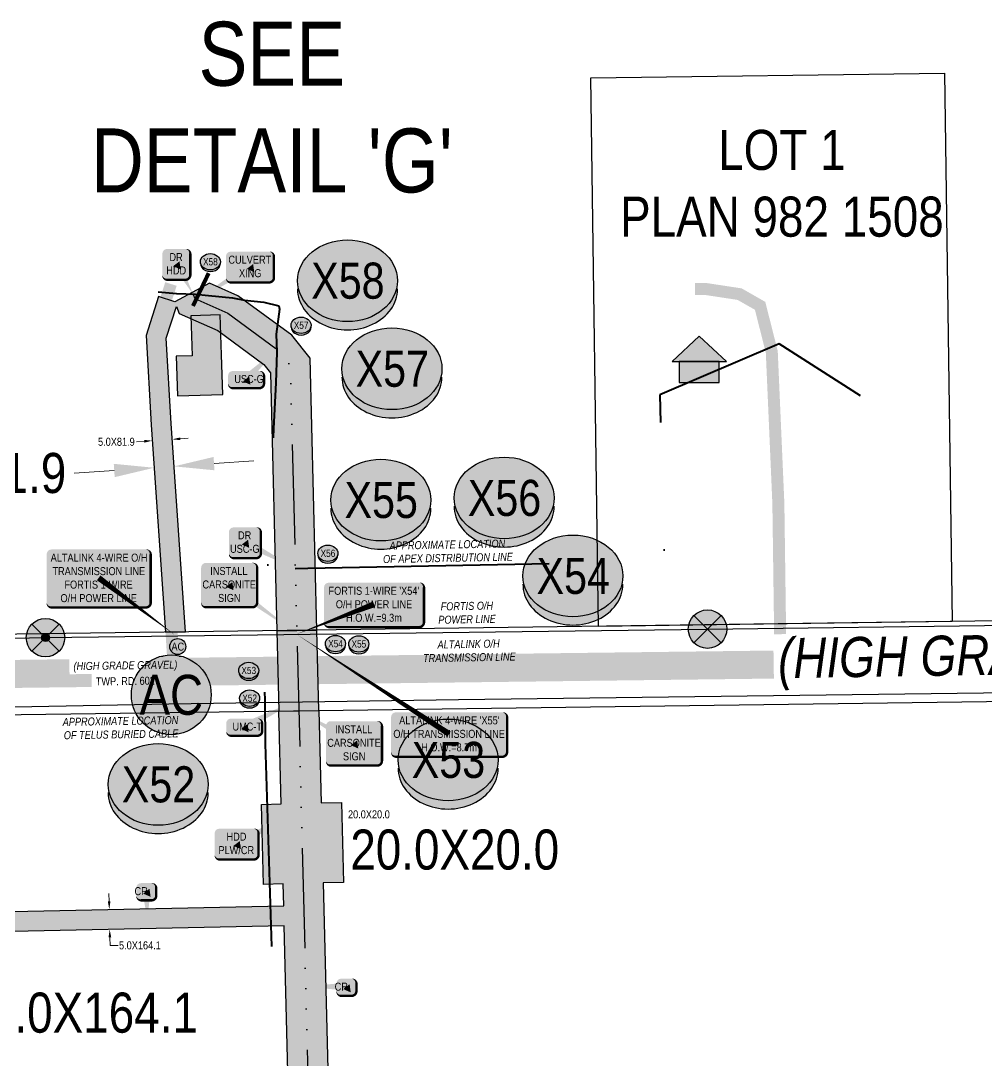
# Model space of a CAD drawing. Extents: x 72365 to 80261, y 6000112 to 6008999.
# Drawn here: x 76724.4 to 76965.7, y 6001832.2 to 6002091.8 of the extents above; entities that cross this region are included whole.
import ezdxf
from ezdxf.enums import TextEntityAlignment as Align

# ---------------------------------------------------------------- set-up
doc = ezdxf.new("R2010")
doc.units = 0
doc.header["$LTSCALE"] = 5
doc.header["$PDSIZE"] = 2.5
doc.linetypes.add('COOP2', pattern=[10, 5, -1, 0, -1, 0, -1, 0, -1, 0, -1])
doc.linetypes.add('DASHDOT', pattern=[25.4, 12.7, -6.35, 0, -6.35])
doc.layers.get('Defpoints').update_dxf_attribs({"color": 9})
for name, color, linetype, lineweight in [('AS-GENERAL', 48, 'Continuous', 18), ('AS-RECON EXISTING', 151, 'DASHDOT', 40), ('P-APEX RECON-TWS-T', 104, 'Continuous', 9), ('P-APEX RECON-TWS-T-1000', 104, 'Continuous', 9), ('T-TEXT', 48, 'Continuous', 18), ('T-TEXT-1000', 48, 'Continuous', 18)]:
    doc.layers.add(name, color=color, linetype=linetype, lineweight=lineweight)
for name, color, linetype in [('AS-POWER', 104, 'foc-POWER'), ('AS-POWER-EXISTING-PP', 72, 'Continuous'), ('AS-POWER-EXISTING-PP-1000', 72, 'Continuous'), ('AS-POWER-T-1000', 104, 'Continuous'), ('AS-RESIDENCE', 14, 'Continuous'), ('AS-ROADS', 254, 'Continuous'), ('AS-TELEPHONE', 224, 'foc-TEL'), ('AS-TELEPHONE-T-1000', 224, 'Continuous'), ('CG-NOTES', 7, 'Continuous'), ('CG-NOTES-1000', 7, 'Continuous'), ('DETAIL-T', 7, 'Continuous'), ('L-ROAD-T-1000', 7, 'Continuous'), ('L-SEC', 7, 'Continuous'), ('L-TITLEDB', 4, 'Continuous'), ('L-TITLEDB-T', 4, 'Continuous'), ('P-APEX RECON PAY ITEMS-1000', 240, 'Continuous'), ('P-APEX RECON-10m BUFFER', 51, 'COOP2'), ('P-APEX RECON-URBAN', 30, 'COOP2'), ('P-APEX RECON-WORK AREA', 104, 'Continuous'), ('P-CROSSINGS', 250, 'Continuous'), ('P-CROSSINGS-1000', 250, 'Continuous')]:
    doc.layers.add(name, color=color, linetype=linetype)
for name, color, linetype, true_color in [('AS-RECON EXISTING-T-1000', 7, 'Continuous', 0x7abdff), ('AS-STRUCTURE-H', 7, 'Continuous', 0xa8a8a8), ('P-APEX RECON-TO BE DRILLED-H', 7, 'Continuous', 0xffafe1)]:
    doc.layers.add(name, color=color, linetype=linetype, true_color=true_color)
doc.styles.add('1.8', font='ARIALN.TTF', dxfattribs={"height": 2})
doc.styles.add('100L', font='ARIALN.TTF', dxfattribs={"height": 2})
doc.styles.add('175L', font='ARIALN.TTF', dxfattribs={"height": 20})
doc.styles.add('80', font='ARIALN.TTF', dxfattribs={"height": 10})
doc.styles.add('80CG', font='ARIALN.TTF', dxfattribs={"height": 10})
doc.styles.add('80L', font='ARIALN.TTF', dxfattribs={"height": 10})
doc.styles.add('80LS', font='ARIALNI.TTF', dxfattribs={"height": 10})
doc.styles.add('Crossing', font='ARIALN.TTF', dxfattribs={"height": 10})
doc.styles.add('foc-LtypeFont', font='ARIALN.TTF', dxfattribs={"height": 7.35})
doc.linetypes.add('foc-POWER', pattern='A,6,-1,["P",foc-LtypeFont,S=0.2,R=0,X=-0.625,Y=-0.75],-1.24,4', length=12.24)
doc.linetypes.add('foc-TEL', pattern='A,2,-1,["T",foc-LtypeFont,S=0.2,R=0,X=-0.425,Y=-0.75],-1.24,8', length=12.24)
doc.dimstyles.new('Compass 1 000', dxfattribs={"dimtxt": 1.8, "dimasz": 2, "dimexe": 0.2, "dimexo": 0.0625, "dimgap": 0.5, "dimtad": 0, "dimtih": 1, "dimtoh": 1, "dimzin": 0, "dimdsep": 46, "dimtxsty": '1.8', "dimcen": 0.1, "dimse1": 1, "dimse2": 1, "dimclrd": 256, "dimclrt": 256, "dimaunit": 1, "dimadec": 4, "dimazin": 0, "dimtfac": 0.06, "dimtofl": 0, "dimtmove": 0, "dimatfit": 0, "dimfxl": 0.2, "dimtolj": 1, "dimtzin": 0, "dimlwd": -1, "dimarcsym": 0})
doc.dimstyles.new('Compass 5 000', dxfattribs={"dimscale": 5, "dimtxt": 9, "dimasz": 2, "dimexe": 0.2, "dimexo": 0.0625, "dimgap": 0.5, "dimtad": 0, "dimtih": 1, "dimtoh": 1, "dimzin": 0, "dimdsep": 46, "dimtxsty": '80CG', "dimcen": 0.1, "dimse1": 1, "dimse2": 1, "dimclrd": 256, "dimclrt": 256, "dimaunit": 1, "dimadec": 4, "dimazin": 0, "dimtfac": 0.06, "dimtofl": 0, "dimtmove": 0, "dimatfit": 1, "dimfxl": 0.2, "dimtolj": 1, "dimtzin": 0, "dimlwd": -1, "dimarcsym": 0})

# ---------------------------------------------------------------- blocks, each defined once
blk = doc.blocks.new('POWERPOLE')
h = blk.add_hatch(color=255)
edge = h.paths.add_edge_path()
edge.add_arc((0, 0), 0.96, 0, 360)
at = {"linetype": 'Continuous'}
for p, q in [((0.679, -0.679), (-0.679, 0.679)), ((-0.679, -0.679), (0.679, 0.679))]:
    blk.add_line(p, q, dxfattribs=at)
blk.add_circle((0, 0), 0.96, dxfattribs=at)
blk = doc.blocks.new('*U445')
h = blk.add_hatch(color=255)
edge = h.paths.add_edge_path()
edge.add_line((-56.5, -28.5), (56.5, -28.5))
edge.add_arc((56.5, -22.5), 6, 270, 360)
edge.add_line((62.5, -22.5), (62.5, 21))
edge.add_arc((56.5, 21), 6, 0, 90)
edge.add_line((56.5, 27), (-56.5, 27))
edge.add_arc((-56.5, 21), 6, 90, 180)
edge.add_line((-62.5, 21), (-62.5, -22.5))
edge.add_arc((-56.5, -22.5), 6, 180, 270)
at = {"color": 104, "flags": 128}
blk.add_lwpolyline([(-56.5, -28.5, 3, 3, 0), (56.5, -28.5, 3, 3, 0.414214), (62.5, -22.5, 3, 3, 0), (62.5, 21, 3, 0, 0.414214), (56.5, 27, 0, 0, 0), (-56.5, 27, 0, 0, 0.414214), (-62.5, 21, 0, 0, 0), (-62.5, -22.5, 0, 3, 0.414214)], format="xyseb", close=True, dxfattribs=at)
blk.add_lwpolyline([(-96.9, -37.4, 0, 7.5, 0), (0, 0, 0, 0, 0)], format="xyseb", dxfattribs=at)
at = {"color": 104, "style": '80'}
blk.add_attdef('ENTER_TEXT_001', (-26.8, -4.9), '', height=10, dxfattribs=at)
blk = doc.blocks.new('res_occ')
for points in [[(0.1, 0.891), (-1.257, -0.374), (1.457, -0.374)], [(-0.9, -1.425), (1.1, -1.425), (1.1, -0.374), (-0.9, -0.374)]]:
    blk.add_hatch(color=14).paths.add_polyline_path(points)
at = {"color": 14}
for points in [[(0.1, 0.891), (-1.257, -0.374), (1.457, -0.374)], [(-0.9, -1.425), (1.1, -1.425), (1.1, -0.374), (-0.9, -0.374)]]:
    blk.add_lwpolyline(points, close=True, dxfattribs=at)
blk = doc.blocks.new('*U1027')
at = {"true_color": 0xffffa8}
h = blk.add_hatch(color=51, dxfattribs=at)
edge = h.paths.add_edge_path()
edge.add_line((-29, -28.5), (29, -28.5))
edge.add_arc((29, -22.5), 6, 270, 360)
edge.add_line((35, -22.5), (35, 21))
edge.add_arc((29, 21), 6, 0, 90)
edge.add_line((29, 27), (-29, 27))
edge.add_arc((-29, 21), 6, 90, 180)
edge.add_line((-35, 21), (-35, -22.5))
edge.add_arc((-29, -22.5), 6, 180, 270)
at = {"color": 240, "flags": 128}
blk.add_lwpolyline([(-29, -28.5, 3, 3, 0), (29, -28.5, 3, 3, 0.414214), (35, -22.5, 3, 3, 0), (35, 21, 3, 0, 0.414214), (29, 27, 0, 0, 0), (-29, 27, 0, 0, 0.414214), (-35, 21, 0, 0, 0), (-35, -22.5, 0, 3, 0.414214)], format="xyseb", close=True, dxfattribs=at)
for points in [[(80.5, -58.7, 0, 10, 0), (0, 0, 5, 5, 0)], [(5.4, -7.1, 0, 10, 0), (0, 0, 5, 5, 0)]]:
    blk.add_lwpolyline(points, format="xyseb", dxfattribs=at)
at = {"color": 4, "style": '80'}
blk.add_attdef('OTHER_001', (-14.7, -5), '', height=10, dxfattribs=at)
blk = doc.blocks.new('*U1028')
at = {"true_color": 0xffffa8}
h = blk.add_hatch(color=51, dxfattribs=at)
edge = h.paths.add_edge_path()
edge.add_line((-29, -28.5), (29, -28.5))
edge.add_arc((29, -22.5), 6, 270, 360)
edge.add_line((35, -22.5), (35, 21))
edge.add_arc((29, 21), 6, 0, 90)
edge.add_line((29, 27), (-29, 27))
edge.add_arc((-29, 21), 6, 90, 180)
edge.add_line((-35, 21), (-35, -22.5))
edge.add_arc((-29, -22.5), 6, 180, 270)
at = {"color": 240, "flags": 128}
for points in [[(-68.4, 39.8, 0, 10, 0), (0, 0, 5, 5, 0)], [(5.4, -7.1, 0, 10, 0), (0, 0, 5, 5, 0)]]:
    blk.add_lwpolyline(points, format="xyseb", dxfattribs=at)
blk.add_lwpolyline([(-29, -28.5, 3, 3, 0), (29, -28.5, 3, 3, 0.414214), (35, -22.5, 3, 3, 0), (35, 21, 3, 0, 0.414214), (29, 27, 0, 0, 0), (-29, 27, 0, 0, 0.414214), (-35, 21, 0, 0, 0), (-35, -22.5, 0, 3, 0.414214)], format="xyseb", close=True, dxfattribs=at)
at = {"color": 4, "style": '80'}
blk.add_attdef('OTHER_001', (-14.7, -5), '', height=10, dxfattribs=at)
blk = doc.blocks.new('*U1034')
at = {"true_color": 0xffffa8}
h = blk.add_hatch(color=51, dxfattribs=at)
edge = h.paths.add_edge_path()
edge.add_line((-14, -20), (14, -20))
edge.add_arc((14, -14), 6, 270, 360)
edge.add_line((20, -14), (20, 12.5))
edge.add_arc((14, 12.5), 6, 0, 90)
edge.add_line((14, 18.5), (-14, 18.5))
edge.add_arc((-14, 12.5), 6, 90, 180)
edge.add_line((-20, 12.5), (-20, -14))
edge.add_arc((-14, -14), 6, 180, 270)
at = {"color": 240, "flags": 128}
blk.add_lwpolyline([(-14, -20, 3, 3, 0), (14, -20, 3, 3, 0.414214), (20, -14, 3, 3, 0), (20, 12.5, 3, 0, 0.414214), (14, 18.5, 0, 0, 0), (-14, 18.5, 0, 0, 0.414214), (-20, 12.5, 0, 0, 0), (-20, -14, 0, 3, 0.414214)], format="xyseb", close=True, dxfattribs=at)
for points in [[(63, -33, 0, 10, 0), (0, 0, 5, 5, 0)], [(5.4, -7.1, 0, 10, 0), (0, 0, 5, 5, 0)]]:
    blk.add_lwpolyline(points, format="xyseb", dxfattribs=at)
at = {"color": 4, "style": '80'}
blk.add_attdef('OTHER_001', (-14.7, -5), '', height=10, dxfattribs=at)
blk = doc.blocks.new('*U1030')
at = {"true_color": 0xffffa8}
h = blk.add_hatch(color=51, dxfattribs=at)
edge = h.paths.add_edge_path()
edge.add_line((-6.5, -11.5), (6.5, -11.5))
edge.add_arc((6.5, -5.5), 6, 270, 360)
edge.add_line((12.5, -5.5), (12.5, 4))
edge.add_arc((6.5, 4), 6, 0, 90)
edge.add_line((6.5, 10), (-6.5, 10))
edge.add_arc((-6.5, 4), 6, 90, 180)
edge.add_line((-12.5, 4), (-12.5, -5.5))
edge.add_arc((-6.5, -5.5), 6, 180, 270)
at = {"color": 240, "flags": 128}
blk.add_lwpolyline([(-6.5, -11.5, 3, 3, 0), (6.5, -11.5, 3, 3, 0.414214), (12.5, -5.5, 3, 3, 0), (12.5, 4, 3, 0, 0.414214), (6.5, 10, 0, 0, 0), (-6.5, 10, 0, 0, 0.414214), (-12.5, 4, 0, 0, 0), (-12.5, -5.5, 0, 3, 0.414214)], format="xyseb", close=True, dxfattribs=at)
for points in [[(1.6, -36.1, 0, 10, 0), (0, 0, 5, 5, 0)], [(5.4, -7.1, 0, 10, 0), (0, 0, 5, 5, 0)]]:
    blk.add_lwpolyline(points, format="xyseb", dxfattribs=at)
at = {"color": 4, "style": '80'}
blk.add_attdef('OTHER_001', (-14.7, -5), '', height=10, dxfattribs=at)
blk = doc.blocks.new('*U1029')
at = {"true_color": 0xffffa8}
h = blk.add_hatch(color=51, dxfattribs=at)
edge = h.paths.add_edge_path()
edge.add_line((-16.5, -11.5), (16.5, -11.5))
edge.add_arc((16.5, -5.5), 6, 270, 360)
edge.add_line((22.5, -5.5), (22.5, 4))
edge.add_arc((16.5, 4), 6, 0, 90)
edge.add_line((16.5, 10), (-16.5, 10))
edge.add_arc((-16.5, 4), 6, 90, 180)
edge.add_line((-22.5, 4), (-22.5, -5.5))
edge.add_arc((-16.5, -5.5), 6, 180, 270)
at = {"color": 240, "flags": 128}
for points in [[(67.2, 33.1, 0, 10, 0), (0, 0, 5, 5, 0)], [(5.4, -7.1, 0, 10, 0), (0, 0, 5, 5, 0)]]:
    blk.add_lwpolyline(points, format="xyseb", dxfattribs=at)
blk.add_lwpolyline([(-16.5, -11.5, 3, 3, 0), (16.5, -11.5, 3, 3, 0.414214), (22.5, -5.5, 3, 3, 0), (22.5, 4, 3, 0, 0.414214), (16.5, 10, 0, 0, 0), (-16.5, 10, 0, 0, 0.414214), (-22.5, 4, 0, 0, 0), (-22.5, -5.5, 0, 3, 0.414214)], format="xyseb", close=True, dxfattribs=at)
at = {"color": 4, "style": '80'}
blk.add_attdef('OTHER_001', (-14.7, -5), '', height=10, dxfattribs=at)
blk = doc.blocks.new('*U1031')
at = {"true_color": 0xffffa8}
h = blk.add_hatch(color=51, dxfattribs=at)
edge = h.paths.add_edge_path()
edge.add_line((-6.5, -11.5), (6.5, -11.5))
edge.add_arc((6.5, -5.5), 6, 270, 360)
edge.add_line((12.5, -5.5), (12.5, 4))
edge.add_arc((6.5, 4), 6, 0, 90)
edge.add_line((6.5, 10), (-6.5, 10))
edge.add_arc((-6.5, 4), 6, 90, 180)
edge.add_line((-12.5, 4), (-12.5, -5.5))
edge.add_arc((-6.5, -5.5), 6, 180, 270)
at = {"color": 240, "flags": 128}
for points in [[(-51, 0.2, 0, 10, 0), (0, 0, 5, 5, 0)], [(5.4, -7.1, 0, 10, 0), (0, 0, 5, 5, 0)]]:
    blk.add_lwpolyline(points, format="xyseb", dxfattribs=at)
blk.add_lwpolyline([(-6.5, -11.5, 3, 3, 0), (6.5, -11.5, 3, 3, 0.414214), (12.5, -5.5, 3, 3, 0), (12.5, 4, 3, 0, 0.414214), (6.5, 10, 0, 0, 0), (-6.5, 10, 0, 0, 0.414214), (-12.5, 4, 0, 0, 0), (-12.5, -5.5, 0, 3, 0.414214)], format="xyseb", close=True, dxfattribs=at)
at = {"color": 4, "style": '80'}
blk.add_attdef('OTHER_001', (-14.7, -5), '', height=10, dxfattribs=at)
blk = doc.blocks.new('*D1032')
at = {"layer": 'Defpoints', "color": 0, "transparency": 16777216}
for p in [(76757.74, 6001980.2), (76757.83, 6001978.8), (76762.82, 6001979.14)]:
    blk.add_point(p, dxfattribs=at)
at = {"layer": 'P-APEX RECON-TWS-T', "transparency": 16777216}
for p, q in [((76772.7, 6001981.24), (76782.67, 6001981.92)), ((76747.76, 6001979.51), (76737.78, 6001978.83))]:
    blk.add_line(p, q, dxfattribs=at)
for points in [[(76772.58, 6001982.9), (76772.81, 6001979.57), (76762.72, 6001980.55)], [(76747.64, 6001981.18), (76747.87, 6001977.85), (76757.74, 6001980.2)]]:
    blk.add_solid(points, dxfattribs=at)
at = {"layer": 'P-APEX RECON-TWS-T', "transparency": 16777216, "insert": (76712.84, 6001978.83), "char_height": 10, "attachment_point": 5, "style": '80CG'}
blk.add_mtext('\\A1;5.0X81.9', dxfattribs=at)
blk = doc.blocks.new('*D1033')
at = {"layer": 'Defpoints', "color": 0, "transparency": 16777216}
for p in [(76702.14, 6001868.96), (76702.24, 6001863.97), (76704.81, 6001864.02)]:
    blk.add_point(p, dxfattribs=at)
at = {"layer": 'P-APEX RECON-TWS-T', "transparency": 16777216}
for p, q in [((76704.49, 6001879.01), (76704.29, 6001889.01)), ((76705.01, 6001854.02), (76705.22, 6001844.03)), ((76705.22, 6001844.03), (76715.22, 6001844.03))]:
    blk.add_line(p, q, dxfattribs=at)
for points in [[(76706.16, 6001879.05), (76702.83, 6001878.98), (76704.7, 6001869.02)], [(76706.68, 6001854.06), (76703.35, 6001853.99), (76704.81, 6001864.02)]]:
    blk.add_solid(points, dxfattribs=at)
at = {"layer": 'P-APEX RECON-TWS-T', "transparency": 16777216, "insert": (76742.55, 6001844.03), "char_height": 10, "attachment_point": 5, "style": '80CG'}
blk.add_mtext('\\A1;5.0X164.1', dxfattribs=at)
blk = doc.blocks.new('*U1035')
at = {"true_color": 0xffffa8}
h = blk.add_hatch(color=51, dxfattribs=at)
edge = h.paths.add_edge_path()
edge.add_line((-16.5, -11.5), (16.5, -11.5))
edge.add_arc((16.5, -5.5), 6, 270, 360)
edge.add_line((22.5, -5.5), (22.5, 4))
edge.add_arc((16.5, 4), 6, 0, 90)
edge.add_line((16.5, 10), (-16.5, 10))
edge.add_arc((-16.5, 4), 6, 90, 180)
edge.add_line((-22.5, 4), (-22.5, -5.5))
edge.add_arc((-16.5, -5.5), 6, 180, 270)
at = {"color": 240, "flags": 128}
for points in [[(37.5, 36.3, 0, 10, 0), (0, 0, 5, 5, 0)], [(5.4, -7.1, 0, 10, 0), (0, 0, 5, 5, 0)]]:
    blk.add_lwpolyline(points, format="xyseb", dxfattribs=at)
blk.add_lwpolyline([(-16.5, -11.5, 3, 3, 0), (16.5, -11.5, 3, 3, 0.414214), (22.5, -5.5, 3, 3, 0), (22.5, 4, 3, 0, 0.414214), (16.5, 10, 0, 0, 0), (-16.5, 10, 0, 0, 0.414214), (-22.5, 4, 0, 0, 0), (-22.5, -5.5, 0, 3, 0.414214)], format="xyseb", close=True, dxfattribs=at)
at = {"color": 4, "style": '80'}
blk.add_attdef('OTHER_001', (-14.7, -5), '', height=10, dxfattribs=at)
blk = doc.blocks.new('*U1036')
at = {"true_color": 0xffffa8}
h = blk.add_hatch(color=51, dxfattribs=at)
edge = h.paths.add_edge_path()
edge.add_line((-11.5, -20), (11.5, -20))
edge.add_arc((11.5, -14), 6, 270, 360)
edge.add_line((17.5, -14), (17.5, 12.5))
edge.add_arc((11.5, 12.5), 6, 0, 90)
edge.add_line((11.5, 18.5), (-11.5, 18.5))
edge.add_arc((-11.5, 12.5), 6, 90, 180)
edge.add_line((-17.5, 12.5), (-17.5, -14))
edge.add_arc((-11.5, -14), 6, 180, 270)
at = {"color": 240, "flags": 128}
blk.add_lwpolyline([(-11.5, -20, 3, 3, 0), (11.5, -20, 3, 3, 0.414214), (17.5, -14, 3, 3, 0), (17.5, 12.5, 3, 0, 0.414214), (11.5, 18.5, 0, 0, 0), (-11.5, 18.5, 0, 0, 0.414214), (-17.5, 12.5, 0, 0, 0), (-17.5, -14, 0, 3, 0.414214)], format="xyseb", close=True, dxfattribs=at)
for points in [[(21.2, -38.5, 0, 10, 0), (0, 0, 5, 5, 0)], [(5.4, -7.1, 0, 10, 0), (0, 0, 5, 5, 0)]]:
    blk.add_lwpolyline(points, format="xyseb", dxfattribs=at)
at = {"color": 4, "style": '80'}
blk.add_attdef('OTHER_001', (-14.7, -5), '', height=10, dxfattribs=at)
blk = doc.blocks.new('*U1037')
at = {"true_color": 0xffffa8}
h = blk.add_hatch(color=51, dxfattribs=at)
edge = h.paths.add_edge_path()
edge.add_line((-24, -20), (24, -20))
edge.add_arc((24, -14), 6, 270, 360)
edge.add_line((30, -14), (30, 12.5))
edge.add_arc((24, 12.5), 6, 0, 90)
edge.add_line((24, 18.5), (-24, 18.5))
edge.add_arc((-24, 12.5), 6, 90, 180)
edge.add_line((-30, 12.5), (-30, -14))
edge.add_arc((-24, -14), 6, 180, 270)
at = {"color": 240, "flags": 128}
blk.add_lwpolyline([(-24, -20, 3, 3, 0), (24, -20, 3, 3, 0.414214), (30, -14, 3, 3, 0), (30, 12.5, 3, 0, 0.414214), (24, 18.5, 0, 0, 0), (-24, 18.5, 0, 0, 0.414214), (-30, 12.5, 0, 0, 0), (-30, -14, 0, 3, 0.414214)], format="xyseb", close=True, dxfattribs=at)
for points in [[(-65.9, -41.5, 0, 10, 0), (0, 0, 5, 5, 0)], [(5.4, -7.1, 0, 10, 0), (0, 0, 5, 5, 0)]]:
    blk.add_lwpolyline(points, format="xyseb", dxfattribs=at)
at = {"color": 4, "style": '80'}
blk.add_attdef('OTHER_001', (-14.7, -5), '', height=10, dxfattribs=at)
blk = doc.blocks.new('Access_Point')
h = blk.add_hatch(color=255)
h.dxf.hatch_style = 1
edge = h.paths.add_edge_path()
edge.add_arc((0, 0), 9.99, 0, 360)
at = {"color": 170}
blk.add_circle((0, 0), 9.99, dxfattribs=at)
at = {"color": 170, "style": '175L'}
blk.add_text('AC', height=10, dxfattribs=at).set_placement((0, 0), align=Align.MIDDLE_CENTER)
blk = doc.blocks.new('*U1038')
h = blk.add_hatch(color=255)
edge = h.paths.add_edge_path()
edge.add_line((-59, -37), (59, -37))
edge.add_arc((59, -31), 6, 270, 360)
edge.add_line((65, -31), (65, 29.5))
edge.add_arc((59, 29.5), 6, 0, 90)
edge.add_line((59, 35.5), (-59, 35.5))
edge.add_arc((-59, 29.5), 6, 90, 180)
edge.add_line((-65, 29.5), (-65, -31))
edge.add_arc((-59, -31), 6, 180, 270)
at = {"color": 104, "flags": 128}
blk.add_lwpolyline([(-59, -37, 3, 3, 0), (59, -37, 3, 3, 0.414214), (65, -31, 3, 3, 0), (65, 29.5, 3, 0, 0.414214), (59, 35.5, 0, 0, 0), (-59, 35.5, 0, 0, 0.414214), (-65, 29.5, 0, 0, 0), (-65, -31, 0, 3, 0.414214)], format="xyseb", close=True, dxfattribs=at)
blk.add_lwpolyline([(96.2, -72, 0, 7.5, 0), (0, 0, 0, 0, 0)], format="xyseb", dxfattribs=at)
at = {"color": 104, "style": '80'}
blk.add_attdef('ENTER_TEXT_001', (-26.8, -4.9), '', height=10, dxfattribs=at)
blk = doc.blocks.new('*U1039')
at = {"true_color": 0xffffa8}
h = blk.add_hatch(color=51, dxfattribs=at)
edge = h.paths.add_edge_path()
edge.add_line((-21.5, -20), (21.5, -20))
edge.add_arc((21.5, -14), 6, 270, 360)
edge.add_line((27.5, -14), (27.5, 12.5))
edge.add_arc((21.5, 12.5), 6, 0, 90)
edge.add_line((21.5, 18.5), (-21.5, 18.5))
edge.add_arc((-21.5, 12.5), 6, 90, 180)
edge.add_line((-27.5, 12.5), (-27.5, -14))
edge.add_arc((-21.5, -14), 6, 180, 270)
at = {"color": 240, "flags": 128}
for points in [[(81.2, 41.6, 0, 10, 0), (0, 0, 5, 5, 0)], [(5.4, -7.1, 0, 10, 0), (0, 0, 5, 5, 0)]]:
    blk.add_lwpolyline(points, format="xyseb", dxfattribs=at)
blk.add_lwpolyline([(-21.5, -20, 3, 3, 0), (21.5, -20, 3, 3, 0.414214), (27.5, -14, 3, 3, 0), (27.5, 12.5, 3, 0, 0.414214), (21.5, 18.5, 0, 0, 0), (-21.5, 18.5, 0, 0, 0.414214), (-27.5, 12.5, 0, 0, 0), (-27.5, -14, 0, 3, 0.414214)], format="xyseb", close=True, dxfattribs=at)
at = {"color": 4, "style": '80'}
blk.add_attdef('OTHER_001', (-14.7, -5), '', height=10, dxfattribs=at)
blk = doc.blocks.new('*D1040')
at = {"layer": 'Defpoints', "color": 0, "transparency": 16777216}
for p in [(76757.17, 6001988.45), (76762.15, 6001988.79), (76757.27, 6001986.95)]:
    blk.add_point(p, dxfattribs=at)
at = {"layer": 'P-APEX RECON-TWS-T-1000', "transparency": 16777216}
for p, q in [((76755.27, 6001986.82), (76753.28, 6001986.68)), ((76764.25, 6001987.44), (76766.24, 6001987.57))]:
    blk.add_line(p, q, dxfattribs=at)
for points in [[(76755.25, 6001987.15), (76755.3, 6001986.48), (76757.27, 6001986.95)], [(76764.23, 6001987.77), (76764.27, 6001987.1), (76762.25, 6001987.3)]]:
    blk.add_solid(points, dxfattribs=at)
at = {"layer": 'P-APEX RECON-TWS-T-1000', "transparency": 16777216, "insert": (76748.29, 6001986.68), "char_height": 2, "attachment_point": 5, "style": '1.8'}
blk.add_mtext('\\A1;5.0X81.9', dxfattribs=at)
blk = doc.blocks.new('xing2')
h = blk.add_hatch(color=50)
h.dxf.hatch_style = 1
edge = h.paths.add_edge_path()
edge.add_ellipse((0, 0), major_axis=(-12.5, 0), ratio=0.816297, start_angle=0, end_angle=360)
h = blk.add_hatch(color=250)
h.dxf.hatch_style = 1
edge = h.paths.add_edge_path()
edge.add_ellipse((0, -2.05), major_axis=(-12.5, 0), ratio=0.816297, start_angle=0, end_angle=180)
edge.add_line((12.5, -2.05), (12.5, 0))
edge.add_ellipse((0, 0), major_axis=(-12.5, 0), ratio=0.816297, start_angle=0, end_angle=180, ccw=False)
edge.add_line((-12.5, 0), (-12.5, -2.05))
at = {"color": 250}
blk.add_ellipse((0, 0), major_axis=(-12.5, 0), ratio=0.816297, dxfattribs=at)
blk.add_ellipse((0, -2.05), major_axis=(-12.5, 0), ratio=0.816297, start_param=0, end_param=3.141593, dxfattribs=at)
at = {"color": 250, "style": 'Crossing'}
blk.add_attdef('CROSSING', text='', height=9, dxfattribs=at).set_placement((0.09, 0.02), align=Align.MIDDLE_CENTER)
at = {"color": 250, "style": 'Crossing', "flags": 1}
for tag, p in [('OWNER', (0.09, -12.49)), ('DESCRIPTION', (0.09, -25.77)), ('LOCATION', (0.09, -39.3)), ('DWG_REF', (0.09, -52.84))]:
    blk.add_attdef(tag, text='', height=9, dxfattribs=at).set_placement(p, align=Align.MIDDLE_CENTER)
blk = doc.blocks.new('*U1289')
h = blk.add_hatch(color=255)
edge = h.paths.add_edge_path()
edge.add_line((-66.5, -28.5), (66.5, -28.5))
edge.add_arc((66.5, -22.5), 6, 270, 360)
edge.add_line((72.5, -22.5), (72.5, 21))
edge.add_arc((66.5, 21), 6, 0, 90)
edge.add_line((66.5, 27), (-66.5, 27))
edge.add_arc((-66.5, 21), 6, 90, 180)
edge.add_line((-72.5, 21), (-72.5, -22.5))
edge.add_arc((-66.5, -22.5), 6, 180, 270)
at = {"color": 104, "flags": 128}
blk.add_lwpolyline([(-190.7, 124.5, 0, 7.5, 0), (0, 0, 0, 0, 0)], format="xyseb", dxfattribs=at)
blk.add_lwpolyline([(-66.5, -28.5, 3, 3, 0), (66.5, -28.5, 3, 3, 0.414214), (72.5, -22.5, 3, 3, 0), (72.5, 21, 3, 0, 0.414214), (66.5, 27, 0, 0, 0), (-66.5, 27, 0, 0, 0.414214), (-72.5, 21, 0, 0, 0), (-72.5, -22.5, 0, 3, 0.414214)], format="xyseb", close=True, dxfattribs=at)
at = {"color": 104, "style": '80'}
blk.add_attdef('ENTER_TEXT_001', (-26.8, -4.9), '', height=10, dxfattribs=at)
blk = doc.blocks.new('*D1290')
at = {"layer": 'Defpoints', "color": 0, "transparency": 16777216}
for p in [(76747.63, 6001869.91), (76746.62, 6001864.89), (76747.73, 6001864.91)]:
    blk.add_point(p, dxfattribs=at)
at = {"layer": 'P-APEX RECON-TWS-T-1000', "transparency": 16777216}
for p, q in [((76746.48, 6001871.89), (76746.44, 6001873.88)), ((76746.67, 6001862.89), (76746.71, 6001860.89)), ((76746.71, 6001860.89), (76748.71, 6001860.89))]:
    blk.add_line(p, q, dxfattribs=at)
for points in [[(76746.81, 6001871.89), (76746.15, 6001871.88), (76746.52, 6001869.89)], [(76747, 6001862.9), (76746.33, 6001862.88), (76746.62, 6001864.89)]]:
    blk.add_solid(points, dxfattribs=at)
at = {"layer": 'P-APEX RECON-TWS-T-1000', "transparency": 16777216, "insert": (76754.17, 6001860.89), "char_height": 2, "attachment_point": 5, "style": '1.8'}
blk.add_mtext('\\A1;5.0X164.1', dxfattribs=at)

msp = doc.modelspace()

# ---------------------------------------------------------------- hatches: boundary and pattern name
at = {"layer": 'AS-STRUCTURE-H'}
h = msp.add_hatch(color=256, dxfattribs=at)
h.dxf.hatch_style = 1
h.paths.add_polyline_path([(76774.553, 6002008.43), (76774.236, 6002018.382), (76766.908, 6002018.149), (76767.226, 6002008.197), (76763.217, 6002008.069), (76763.533, 6001998.159), (76774.869, 6001998.521)])
at = {"layer": 'P-APEX RECON-10m BUFFER'}
h = msp.add_hatch(color=256, dxfattribs=at)
h.dxf.hatch_style = 1
h.paths.add_polyline_path([(76798.4, 6001939.634), (76796.717, 6002007.539), (76792.103, 6002013.281), (76778.658, 6002023.153), (76771.578, 6002026.317), (76762.932, 6002021.666), (76758.837, 6002022.985), (76755.699, 6002013.236), (76756.994, 6001990.951), (76760.569, 6001939.121), (76765.572, 6001939.189), (76761.98, 6001991.268), (76760.74, 6002012.594), (76763.284, 6002020.494), (76763.991, 6002018.763), (76773.606, 6002014.467), (76785.134, 6002006.002), (76786.812, 6002003.914), (76788.408, 6001939.498)])
h = msp.add_hatch(color=256, dxfattribs=at)
h.dxf.hatch_style = 1
h.paths.add_polyline_path([(76799.469, 6001896.485), (76804.572, 6001896.612), (76805.067, 6001876.634), (76799.964, 6001876.508), (76803.265, 6001743.353), (76807.648, 6001743.462), (76808.143, 6001723.484), (76788.166, 6001722.989), (76787.671, 6001742.966), (76793.276, 6001743.105), (76790.235, 6001865.798), (76626.286, 6001862.39), (76626.206, 6001867.385), (76790.111, 6001870.792), (76789.976, 6001876.26), (76785.09, 6001876.139), (76784.595, 6001896.116), (76789.481, 6001896.237), (76788.906, 6001919.411), (76798.898, 6001919.546)])
at = {"layer": 'P-APEX RECON-TO BE DRILLED-H'}
h = msp.add_hatch(color=256, dxfattribs=at)
h.dxf.hatch_style = 1
h.paths.add_polyline_path([(76762.932, 6002021.666), (76763.991, 6002018.763), (76773.606, 6002014.467), (76785.134, 6002006.002), (76786.812, 6002003.914), (76788.408, 6001939.498), (76788.906, 6001919.411), (76789.525, 6001894.443), (76799.514, 6001894.691), (76798.4, 6001939.634), (76796.717, 6002007.539), (76792.103, 6002013.281), (76778.658, 6002023.153), (76771.578, 6002026.317)])

# ---------------------------------------------------------------- linework, layer by layer
at = {"layer": 'AS-GENERAL', "const_width": 0.999, "flags": 128}
msp.add_lwpolyline([(76767.434, 6002020.612), (76771.347, 6002028.803)], dxfattribs=at)
at = {"layer": 'AS-POWER', "flags": 128}
msp.add_lwpolyline([(73353.11, 6002005.063), (73365.997, 6002002.758), (73369.655, 6002002.658), (73369.642, 6002006.265), (73369.603, 6002021.003), (73429.254, 6002021.789), (73428.052, 6001957.015), (73429.341, 6001896.254), (73440.745, 6001881.311), (73470.999, 6001881.617), (73529.407, 6001881.619), (73544.331, 6001881.981), (73713.827, 6001883.778), (73900.593, 6001887.884), (74077.963, 6001890.823), (74258.684, 6001893.815), (74437.273, 6001896.774), (74621.957, 6001899.832), (74805.118, 6001902.864), (74997.262, 6001904.201), (75094.691, 6001907.228), (75157.325, 6001907.098), (76730.579, 6001937.765), (76896.029, 6001939.893), (77572.642, 6001948.512), (78361.451, 6001958.931)], dxfattribs=at)
at = {"layer": 'AS-RECON EXISTING', "flags": 128}
for points in [[(76758.765, 6002024.12), (76763.318, 6002023.722), (76768.033, 6002023.562), (76771.286, 6002023.198), (76777.333, 6002022.661), (76780.268, 6002022.098), (76785.167, 6002021.56), (76788.874, 6002020.686), (76789.083, 6002019.796), (76788.217, 6002013.574), (76788.393, 6002009.056), (76788.165, 6002001.388), (76787.59, 6001990.02), (76786.991, 6001976.351), (76786.228, 6001957.802), (76785.881, 6001946.176), (76785.06, 6001932.131), (76785.351, 6001922.32), (76785.442, 6001911.236), (76786.974, 6001863.321), (76787.924, 6001806.186), (76789.563, 6001733.86)], [(76934.221, 6001998.158), (76913.906, 6002011.154), (76884.086, 6001998.427), (76885.307, 6001956.776), (76796.138, 6001955.045), (76786.529, 6001954.858)]]:
    msp.add_lwpolyline(points, dxfattribs=at)
at = {"layer": 'AS-RESIDENCE', "flags": 128}
msp.add_lwpolyline([(76774.553, 6002008.43), (76774.236, 6002018.382), (76766.908, 6002018.149), (76767.226, 6002008.197), (76763.217, 6002008.069), (76763.533, 6001998.159), (76774.869, 6001998.521)], close=True, dxfattribs=at)
at = {"layer": 'AS-ROADS', "flags": 128}
for points, const_width in [([(76762.502, 6001932.138), (76758.193, 6002001.722), (76758.307, 6002014.888), (76761.932, 6002026.098)], 2.998), ([(76914.282, 6001931), (76913.734, 6001971.326), (76912.09, 6002009.149), (76909.169, 6002020.645), (76904.056, 6002023.564), (76895.657, 6002024.841), (76892.919, 6002024.841)], 2.998), ([(78361.593, 6001949.679), (77440.507, 6001937.551), (76616.357, 6001927.393), (75726.399, 6001909.333), (74682.957, 6001890.643), (73345.368, 6001870.983), (72430.766, 6001854.565)], 7)]:
    msp.add_lwpolyline(points, dxfattribs=dict(at, const_width=const_width))
at = {"layer": 'AS-TELEPHONE', "flags": 128}
msp.add_lwpolyline([(73336.098, 6001861.043), (74904.552, 6001886.328), (74936.126, 6001887.221), (75117.625, 6001891.831), (75159.772, 6001892.833), (76761.381, 6001921.193), (76833.762, 6001922.311), (77695.436, 6001933.062), (77781.664, 6001934.523), (78361.7, 6001942.692)], dxfattribs=at)
at = {"layer": 'L-SEC', "flags": 128}
for points in [[(77435.556, 6001948.276), (76625.118, 6001937.284)], [(76625.404, 6001917.199), (77435.901, 6001928.165)]]:
    msp.add_lwpolyline(points, dxfattribs=at)
at = {"layer": 'L-TITLEDB', "flags": 128}
msp.add_lwpolyline([(76868.75, 6001940.588), (76866.872, 6002077.574), (76955.261, 6002078.762), (76957.138, 6001941.787)], close=True, dxfattribs=at)
at = {"layer": 'P-APEX RECON-URBAN', "flags": 128}
msp.add_lwpolyline([(76767.451, 6002023.5), (76767.857, 6002022.507), (76776.132, 6002018.81), (76788.619, 6002009.641), (76791.764, 6002005.727), (76798.492, 6001734.268)], dxfattribs=at)
at = {"layer": 'P-APEX RECON-WORK AREA', "flags": 128}
for points in [[(76798.4, 6001939.634), (76796.717, 6002007.539), (76792.103, 6002013.281), (76778.658, 6002023.153), (76771.578, 6002026.317), (76762.932, 6002021.666), (76758.837, 6002022.985), (76755.699, 6002013.236), (76756.994, 6001990.951), (76760.569, 6001939.121), (76765.572, 6001939.189), (76761.98, 6001991.268), (76760.74, 6002012.594), (76763.284, 6002020.494), (76763.991, 6002018.763), (76773.606, 6002014.467), (76785.134, 6002006.002), (76786.812, 6002003.914), (76788.408, 6001939.498)], [(76798.898, 6001919.546), (76798.4, 6001939.634), (76788.408, 6001939.498), (76788.906, 6001919.411)], [(76799.469, 6001896.485), (76804.572, 6001896.612), (76805.067, 6001876.634), (76799.964, 6001876.508), (76803.265, 6001743.353), (76807.648, 6001743.462), (76808.143, 6001723.484), (76788.166, 6001722.989), (76787.671, 6001742.966), (76793.276, 6001743.105), (76790.235, 6001865.798), (76626.286, 6001862.39), (76626.206, 6001867.385), (76790.111, 6001870.792), (76789.976, 6001876.26), (76785.09, 6001876.139), (76784.595, 6001896.116), (76789.481, 6001896.237), (76788.906, 6001919.411), (76798.898, 6001919.546)]]:
    msp.add_lwpolyline(points, close=True, dxfattribs=at)

# ---------------------------------------------------------------- block references
at = {"layer": 'AS-POWER-EXISTING-PP', "xscale": 4.99999999999995, "yscale": 4.99999999999995, "zscale": 4.99999999999995}
msp.add_blockref('POWERPOLE', (76896.029, 6001939.893), dxfattribs=at)
at = {"layer": 'AS-POWER-EXISTING-PP-1000', "xscale": 0.999168229, "yscale": 0.999168229, "zscale": 0.999168229}
msp.add_blockref('POWERPOLE', (76730.579, 6001937.765), dxfattribs=at)
at = {"layer": 'AS-POWER-T-1000'}
ref = msp.add_blockref('*U1038', (76743.867, 6001952.697), dxfattribs=dict(at, xscale=0.1999999999999992, yscale=0.1999999999999992, zscale=0.1999999999999992))
ref.add_attrib('ENTER_TEXT_001', 'ALTALINK 4-WIRE O/H', (76731.868, 6001956.749), dxfattribs={"layer": '0', "color": 104, "height": 2, "style": '80'})
ref.add_attrib('ENTER_TEXT_002', 'TRANSMISSION LINE', (76732.316, 6001953.38), dxfattribs={"layer": '0', "color": 104, "height": 2, "style": '80'})
ref.add_attrib('ENTER_TEXT_003', 'FORTIS 1-WIRE', (76735.304, 6001950.012), dxfattribs={"layer": '0', "color": 104, "height": 2, "style": '80'})
ref.add_attrib('ENTER_TEXT_004', 'O/H POWER LINE', (76734.323, 6001946.643), dxfattribs={"layer": '0', "color": 104, "height": 2, "style": '80'})
ref = msp.add_blockref('*U445', (76812.678, 6001946.103), dxfattribs=dict(at, xscale=0.1999999999999992, yscale=0.1999999999999992, zscale=0.1999999999999992))
ref.add_attrib('ENTER_TEXT_001', "FORTIS 1-WIRE 'X54'", (76801.314, 6001948.471), dxfattribs={"layer": '0', "color": 104, "height": 2, "style": '80'})
ref.add_attrib('ENTER_TEXT_002', 'O/H POWER LINE', (76803.133, 6001945.102), dxfattribs={"layer": '0', "color": 104, "height": 2, "style": '80'})
ref.add_attrib('ENTER_TEXT_003', 'H.O.W.=9.3m', (76805.692, 6001941.733), dxfattribs={"layer": '0', "color": 104, "height": 2, "style": '80'})
ref = msp.add_blockref('*U1289', (76831.448, 6001913.715), dxfattribs=dict(at, xscale=0.1999999999999992, yscale=0.1999999999999992, zscale=0.1999999999999992))
ref.add_attrib('ENTER_TEXT_001', "ALTALINK 4-WIRE 'X55'", (76818.97, 6001916.101), dxfattribs={"layer": '0', "color": 104, "height": 2, "style": '80'})
ref.add_attrib('ENTER_TEXT_002', 'O/H TRANSMISSION LINE', (76817.512, 6001912.732), dxfattribs={"layer": '0', "color": 104, "height": 2, "style": '80'})
ref.add_attrib('ENTER_TEXT_003', 'H.O.W.=8.7m', (76824.462, 6001909.364), dxfattribs={"layer": '0', "color": 104, "height": 2, "style": '80'})
at = {"layer": 'AS-RESIDENCE', "color": 3, "xscale": 4.995841144999957, "yscale": 4.995841144999957, "zscale": 4.995841144999957}
msp.add_blockref('res_occ', (76893.478, 6002008.604), dxfattribs=at)
at = {"layer": 'P-APEX RECON PAY ITEMS-1000'}
ref = msp.add_blockref('*U1036', (76763.27, 6002031.155), dxfattribs=dict(at, xscale=0.1999999999999992, yscale=0.1999999999999992, zscale=0.1999999999999992))
ref.add_attrib('OTHER_001', 'DR', (76761.546, 6002031.821), dxfattribs={"layer": '0', "color": 4, "height": 2, "style": '80'})
ref.add_attrib('OTHER_002', 'HDD', (76760.764, 6002028.488), dxfattribs={"layer": '0', "color": 4, "height": 2, "style": '80'})
ref = msp.add_blockref('*U1037', (76781.672, 6002030.487), dxfattribs=dict(at, xscale=0.1999999999999992, yscale=0.1999999999999992, zscale=0.1999999999999992))
ref.add_attrib('OTHER_001', 'CULVERT', (76776.293, 6002031.171), dxfattribs={"layer": '0', "color": 4, "height": 2, "style": '80'})
ref.add_attrib('OTHER_002', 'XING', (76778.935, 6002027.802), dxfattribs={"layer": '0', "color": 4, "height": 2, "style": '80'})
at = {"layer": 'P-APEX RECON PAY ITEMS-1000', "xscale": 0.1999999999999992, "yscale": 0.1999999999999992, "zscale": 0.1999999999999992}
for name, p, values in [('*U1035', (76780.697, 6002002.37), {'OTHER_001': 'USC-G'}), ('*U1029', (76780.245, 6001915.556), {'OTHER_001': 'UMC-T'}), ('*U1030', (76755.763, 6001874.445), {'OTHER_001': 'CR'}), ('*U1031', (76805.783, 6001850.588), {'OTHER_001': 'CR'})]:
    msp.add_blockref(name, p, dxfattribs=at).add_auto_attribs(values)
at = {"layer": 'P-APEX RECON PAY ITEMS-1000'}
ref = msp.add_blockref('*U1034', (76780.412, 6001961.621), dxfattribs=dict(at, xscale=0.1999999999999992, yscale=0.1999999999999992, zscale=0.1999999999999992))
ref.add_attrib('OTHER_001', 'DR', (76778.688, 6001962.323), dxfattribs={"layer": '0', "color": 4, "height": 2, "style": '80'})
ref.add_attrib('OTHER_002', 'USC-G', (76776.703, 6001958.954), dxfattribs={"layer": '0', "color": 4, "height": 2, "style": '80'})
ref = msp.add_blockref('*U1027', (76776.478, 6001951.05), dxfattribs=dict(at, xscale=0.1999999999999992, yscale=0.1999999999999992, zscale=0.1999999999999992))
ref.add_attrib('OTHER_001', 'INSTALL', (76771.764, 6001953.418), dxfattribs={"layer": '0', "color": 4, "height": 2, "style": '80'})
ref.add_attrib('OTHER_002', 'CARSONITE', (76769.802, 6001950.05), dxfattribs={"layer": '0', "color": 4, "height": 2, "style": '80'})
ref.add_attrib('OTHER_003', 'SIGN', (76773.72, 6001946.681), dxfattribs={"layer": '0', "color": 4, "height": 2, "style": '80'})
ref = msp.add_blockref('*U1028', (76807.669, 6001911.501), dxfattribs=dict(at, xscale=0.1999999999999992, yscale=0.1999999999999992, zscale=0.1999999999999992))
ref.add_attrib('OTHER_001', 'INSTALL', (76802.955, 6001913.869), dxfattribs={"layer": '0', "color": 4, "height": 2, "style": '80'})
ref.add_attrib('OTHER_002', 'CARSONITE', (76800.994, 6001910.5), dxfattribs={"layer": '0', "color": 4, "height": 2, "style": '80'})
ref.add_attrib('OTHER_003', 'SIGN', (76804.912, 6001907.131), dxfattribs={"layer": '0', "color": 4, "height": 2, "style": '80'})
ref = msp.add_blockref('*U1039', (76778.332, 6001886.353), dxfattribs=dict(at, xscale=0.1999999999999992, yscale=0.1999999999999992, zscale=0.1999999999999992))
ref.add_attrib('OTHER_001', 'HDD', (76775.826, 6001887.054), dxfattribs={"layer": '0', "color": 4, "height": 2, "style": '80'})
ref.add_attrib('OTHER_002', 'PLW/CR', (76773.805, 6001883.685), dxfattribs={"layer": '0', "color": 4, "height": 2, "style": '80'})
at = {"layer": 'P-CROSSINGS'}
for p, values in [((76806.06, 6002026.911), {'CROSSING': 'X58'}), ((76817.155, 6002004.919), {'CROSSING': 'X57'}), ((76845.206, 6001972.651), {'CROSSING': 'X56'}), ((76814.39, 6001972.132), {'CROSSING': 'X55'}), ((76862.386, 6001953.175), {'CROSSING': 'X54'}), ((76831.193, 6001907.214), {'CROSSING': 'X53'}), ((76758.731, 6001901.103), {'CROSSING': 'X52'})]:
    msp.add_blockref('xing2', p, dxfattribs=at).add_auto_attribs(values)
at = {"layer": 'P-CROSSINGS-1000', "xscale": 0.1999999999999995, "yscale": 0.1999999999999995, "zscale": 0.1999999999999995}
for p, values in [((76771.772, 6002031.649), {'CROSSING': 'X58'}), ((76794.443, 6002015.788), {'CROSSING': 'X57'}), ((76801.149, 6001958.828), {'CROSSING': 'X56'}), ((76803.043, 6001936.267), {'CROSSING': 'X54'}), ((76808.874, 6001936.182), {'CROSSING': 'X55'}), ((76781.352, 6001929.565), {'CROSSING': 'X53'}), ((76781.585, 6001922.648), {'CROSSING': 'X52'})]:
    msp.add_blockref('xing2', p, dxfattribs=at).add_auto_attribs(values)

# ---------------------------------------------------------------- texts
at = {"layer": 'AS-POWER-T-1000', "char_height": 1.99834, "attachment_point": 1, "rotation": 1.04154, "style": '175L'}
for s, width, insert in [('\\pi0.72144;{\\fArial Narrow|b0|i1|c0|p34;FORTIS O/H\\P\\pi0.071231;POWER LINE}', 14.50704, (76828.592, 6001946.542)), ('\\pi3.848;{\\fArial Narrow|b0|i1|c0|p34;ALTALINK O/H\\P\\pi0.16212;TRANSMISSION LINE}', 23.29012, (76824.691, 6001936.96))]:
    msp.add_mtext_dynamic_manual_height_columns(s, width=width, gutter_width=100, heights=[0], dxfattribs=dict(at, insert=insert))
at = {"layer": 'AS-RECON EXISTING-T-1000', "insert": (76814.72, 6001961.72), "char_height": 2, "attachment_point": 1, "rotation": 1.03999, "style": '100L'}
msp.add_mtext_dynamic_manual_height_columns('\\pi1.8203;{\\fArial Narrow|b0|i1|c0|p34;APPROXIMATE LOCATION\\P\\pi0.12861;OF APEX DISTRIBUTION LINE}', width=32.61193, gutter_width=50, heights=[0], dxfattribs=at)
at = {"layer": 'AS-TELEPHONE-T-1000', "insert": (76734.834, 6001917.706), "char_height": 2, "attachment_point": 1, "rotation": 0.97083, "style": '100L'}
msp.add_mtext_dynamic_manual_height_columns('\\pi0.022067;{\\fArial Narrow|b0|i1|c0|p34;APPROXIMATE LOCATION\\P\\pi0.24035;OF TELUS BURIED CABLE}', width=29.01548, gutter_width=50, heights=[0], dxfattribs=at)
at = {"layer": 'DETAIL-T', "color": 3, "insert": (76787.15, 6002070.174), "char_height": 15.9867, "width": 93.40027, "attachment_point": 5, "style": '80CG'}
msp.add_mtext("SEE\\PDETAIL 'G'", dxfattribs=at)
at = {"layer": 'L-TITLEDB-T', "insert": (76914.612, 6002051.192), "char_height": 10, "attachment_point": 5, "style": '80CG'}
msp.add_mtext('\\A1;LOT 1\\PPLAN 982 1508', dxfattribs=at)
at = {"layer": 'P-APEX RECON-TWS-T', "insert": (76806.758, 6001889.831), "char_height": 9.9917, "attachment_point": 1, "style": '80L'}
msp.add_mtext_dynamic_manual_height_columns('20.0X20.0', width=10.35424, gutter_width=50, heights=[0], dxfattribs=at)
at = {"layer": 'P-APEX RECON-TWS-T-1000', "insert": (76806.18, 6001894.626), "char_height": 1.9983, "attachment_point": 1, "style": '80L'}
msp.add_mtext_dynamic_manual_height_columns('20.0X20.0', width=10.35424, gutter_width=50, heights=[0], dxfattribs=at)

# ---------------------------------------------------------------- dimensions: what is measured, and where the dimension line sits
at = {"layer": 'P-APEX RECON-TWS-T'}
for p1, p2, distance, text, picture, middle in [((76762.816, 6001979.145), (76757.832, 6001978.801), -1.406, '5.0X81.9', '*D1032', (76712.837, 6001978.827)), ((76702.138, 6001868.963), (76702.241, 6001863.969), 2.566, '5.0X164.1', '*D1033', (76742.552, 6001844.026))]:
    dim = msp.add_aligned_dim(p1=p1, p2=p2, distance=distance, text=text, dimstyle='Compass 5 000', dxfattribs=at)
    dim.commit()
    dim.dimension.update_dxf_attribs({"geometry": picture, "text_midpoint": middle})
at = {"layer": 'P-APEX RECON-TWS-T-1000'}
for p1, p2, distance, text, picture, middle in [((76762.151, 6001988.789), (76757.167, 6001988.445), 1.495, '5.0X81.9', '*D1040', (76748.29, 6001986.679)), ((76747.628, 6001869.909), (76747.732, 6001864.914), -1.108, '5.0X164.1', '*D1290', (76754.173, 6001860.892))]:
    dim = msp.add_aligned_dim(p1=p1, p2=p2, distance=distance, text=text, dimstyle='Compass 1 000', dxfattribs=at)
    dim.commit()
    dim.dimension.update_dxf_attribs({"geometry": picture, "text_midpoint": middle})

# ---------------------------------------------------------------- next in the draw order: texts
at = {"layer": 'T-TEXT', "insert": (76978.467, 6001938.638), "char_height": 10, "width": 130.0263, "attachment_point": 2, "rotation": 0.9005, "style": '80LS', "bg_fill": 3, "box_fill_scale": 1.1, "bg_fill_color": 256, "bg_fill_transparency": 0}
msp.add_mtext('(HIGH GRADE GRAVEL)', dxfattribs=at)
at = {"layer": 'T-TEXT-1000', "insert": (76750.534, 6001931.837), "char_height": 2, "width": 26.00526, "attachment_point": 2, "rotation": 0.9005, "style": '80LS', "bg_fill": 2}
msp.add_mtext('(HIGH GRADE GRAVEL)', dxfattribs=at)

# ---------------------------------------------------------------- next in the draw order: block references
at = {"layer": 'AS-POWER-EXISTING-PP', "xscale": 4.99999999999995, "yscale": 4.99999999999995, "zscale": 4.99999999999995}
msp.add_blockref('POWERPOLE', (76730.579, 6001937.765), dxfattribs=at)
at = {"layer": 'CG-NOTES-1000', "xscale": 0.1998336457999991, "yscale": 0.1998336457999991, "zscale": 0.1998336457999991}
msp.add_blockref('Access_Point', (76763.637, 6001935.522), dxfattribs=at)

# ---------------------------------------------------------------- next in the draw order: texts
at = {"layer": 'L-ROAD-T-1000', "insert": (76750.51, 6001927.922), "char_height": 2, "width": 14.79835, "attachment_point": 2, "rotation": 0.9005, "style": '80L', "bg_fill": 2}
msp.add_mtext('TWP. RD. 602', dxfattribs=at)

# ---------------------------------------------------------------- next in the draw order: block references
at = {"layer": 'CG-NOTES', "xscale": 0.9983371498429935, "yscale": 0.9983371498429935, "zscale": 0.9983371498429935}
msp.add_blockref('Access_Point', (76762.008, 6001923.489), dxfattribs=at)

doc.saveas('drawing.dxf')
